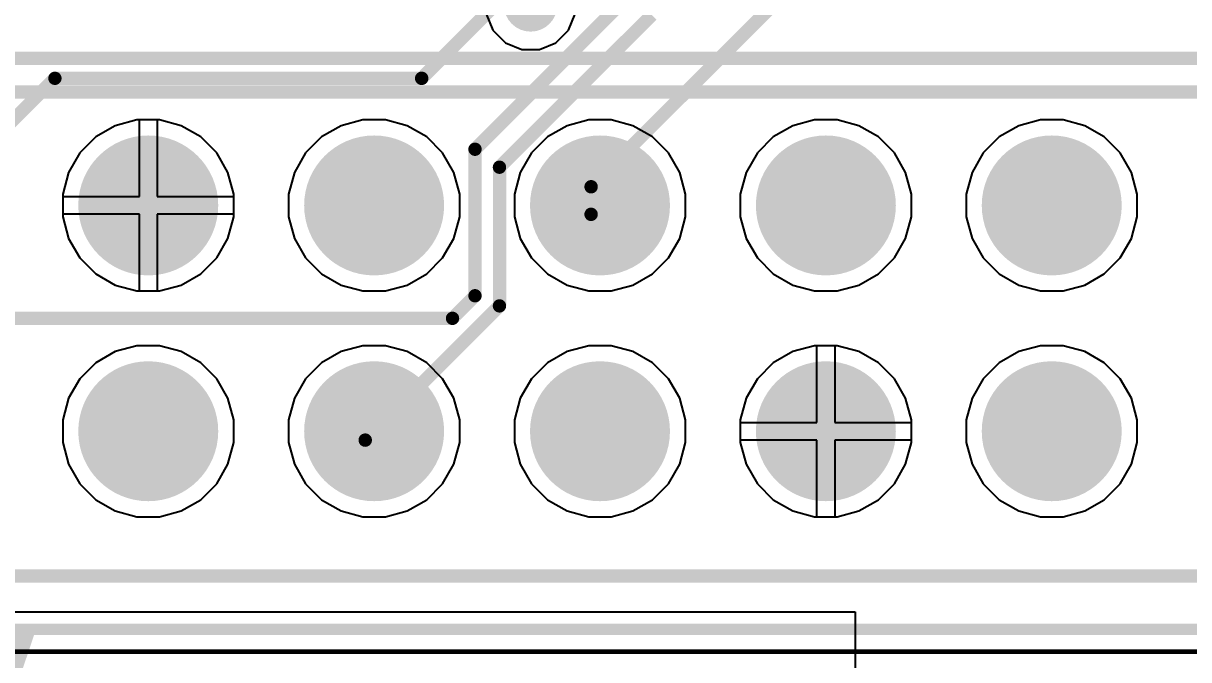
# Model space of a CAD drawing. Header units: inches. Extents: x 0 to 110, y 0 to 95.
# Drawn here: x 47.15 to 60.25, y 13.96 to 21.12 of the extents above; entities that cross this region are included whole.
import ezdxf

# ---------------------------------------------------------------- set-up
doc = ezdxf.new("R2010")
doc.units = ezdxf.units.IN
for name, color, linetype in [('Bottom Layer', 5, 'Continuous'), ('Bottom Solder', 6, 'Continuous'), ('Int1', 16, 'Continuous'), ('Int2', 76, 'Continuous'), ('Mechanical 13', 56, 'Continuous'), ('Multi-Layer', 9, 'Continuous'), ('Pad Holes', 156, 'Continuous'), ('Top Courtyard', 56, 'Continuous'), ('Top Layer', 1, 'Continuous'), ('Top Overlay', 2, 'Continuous'), ('Top Solder', 216, 'Continuous')]:
    doc.layers.add(name, color=color, linetype=linetype)
doc.styles.add('Century Gothic_Bold', font='', dxfattribs={"height": 0.2})
doc.styles.get('Century Gothic_Bold').set_extended_font_data('Century Gothic', bold=True)

# ---------------------------------------------------------------- blocks, each defined once
blk = doc.blocks.new('RPI_1037')
at = {"layer": 'Bottom Layer'}
h = blk.add_hatch(color=5, dxfattribs=at)
edge = h.paths.add_edge_path()
edge.add_arc((-13.81, 25.77), 0.762, 0, 360)
h = blk.add_hatch(color=5, dxfattribs=at)
edge = h.paths.add_edge_path()
edge.add_arc((-11.27, 25.77), 0.762, 0, 360)
h = blk.add_hatch(color=5, dxfattribs=at)
edge = h.paths.add_edge_path()
edge.add_arc((-8.73, 25.77), 0.762, 0, 360)
h = blk.add_hatch(color=5, dxfattribs=at)
edge = h.paths.add_edge_path()
edge.add_arc((-6.19, 25.77), 0.762, 0, 360)
h = blk.add_hatch(color=5, dxfattribs=at)
edge = h.paths.add_edge_path()
edge.add_arc((-3.65, 25.77), 0.762, 0, 360)
h = blk.add_hatch(color=5, dxfattribs=at)
edge = h.paths.add_edge_path()
edge.add_arc((-13.81, 23.23), 0.762, 0, 360)
h = blk.add_hatch(color=5, dxfattribs=at)
edge = h.paths.add_edge_path()
edge.add_arc((-11.27, 23.23), 0.762, 0, 360)
h = blk.add_hatch(color=5, dxfattribs=at)
edge = h.paths.add_edge_path()
edge.add_arc((-8.73, 23.23), 0.762, 0, 360)
h = blk.add_hatch(color=5, dxfattribs=at)
edge = h.paths.add_edge_path()
edge.add_arc((-6.19, 23.23), 0.762, 0, 360)
h = blk.add_hatch(color=5, dxfattribs=at)
edge = h.paths.add_edge_path()
edge.add_arc((-3.65, 23.23), 0.762, 0, 360)
at = {"layer": 'Bottom Solder'}
h = blk.add_hatch(color=6, dxfattribs=at)
edge = h.paths.add_edge_path()
edge.add_arc((-13.81, 25.77), 0.787, 0, 360)
h = blk.add_hatch(color=6, dxfattribs=at)
edge = h.paths.add_edge_path()
edge.add_arc((-11.27, 25.77), 0.787, 0, 360)
h = blk.add_hatch(color=6, dxfattribs=at)
edge = h.paths.add_edge_path()
edge.add_arc((-8.73, 25.77), 0.787, 0, 360)
h = blk.add_hatch(color=6, dxfattribs=at)
edge = h.paths.add_edge_path()
edge.add_arc((-6.19, 25.77), 0.787, 0, 360)
h = blk.add_hatch(color=6, dxfattribs=at)
edge = h.paths.add_edge_path()
edge.add_arc((-3.65, 25.77), 0.787, 0, 360)
h = blk.add_hatch(color=6, dxfattribs=at)
edge = h.paths.add_edge_path()
edge.add_arc((-13.81, 23.23), 0.787, 0, 360)
h = blk.add_hatch(color=6, dxfattribs=at)
edge = h.paths.add_edge_path()
edge.add_arc((-11.27, 23.23), 0.787, 0, 360)
h = blk.add_hatch(color=6, dxfattribs=at)
edge = h.paths.add_edge_path()
edge.add_arc((-8.73, 23.23), 0.787, 0, 360)
h = blk.add_hatch(color=6, dxfattribs=at)
edge = h.paths.add_edge_path()
edge.add_arc((-6.19, 23.23), 0.787, 0, 360)
h = blk.add_hatch(color=6, dxfattribs=at)
edge = h.paths.add_edge_path()
edge.add_arc((-3.65, 23.23), 0.787, 0, 360)
at = {"layer": 'Int1'}
h = blk.add_hatch(color=16, dxfattribs=at)
edge = h.paths.add_edge_path()
edge.add_arc((-13.81, 25.77), 0.762, 0, 360)
h = blk.add_hatch(color=16, dxfattribs=at)
edge = h.paths.add_edge_path()
edge.add_arc((-11.27, 25.77), 0.762, 0, 360)
h = blk.add_hatch(color=16, dxfattribs=at)
edge = h.paths.add_edge_path()
edge.add_arc((-8.73, 25.77), 0.762, 0, 360)
h = blk.add_hatch(color=16, dxfattribs=at)
edge = h.paths.add_edge_path()
edge.add_arc((-6.19, 25.77), 0.762, 0, 360)
h = blk.add_hatch(color=16, dxfattribs=at)
edge = h.paths.add_edge_path()
edge.add_arc((-3.65, 25.77), 0.762, 0, 360)
h = blk.add_hatch(color=16, dxfattribs=at)
edge = h.paths.add_edge_path()
edge.add_arc((-13.81, 23.23), 0.762, 0, 360)
h = blk.add_hatch(color=16, dxfattribs=at)
edge = h.paths.add_edge_path()
edge.add_arc((-11.27, 23.23), 0.762, 0, 360)
h = blk.add_hatch(color=16, dxfattribs=at)
edge = h.paths.add_edge_path()
edge.add_arc((-8.73, 23.23), 0.762, 0, 360)
h = blk.add_hatch(color=16, dxfattribs=at)
edge = h.paths.add_edge_path()
edge.add_arc((-6.19, 23.23), 0.762, 0, 360)
h = blk.add_hatch(color=16, dxfattribs=at)
edge = h.paths.add_edge_path()
edge.add_arc((-3.65, 23.23), 0.762, 0, 360)
at = {"layer": 'Int2'}
h = blk.add_hatch(color=76, dxfattribs=at)
edge = h.paths.add_edge_path()
edge.add_arc((-13.81, 25.77), 0.762, 0, 360)
h = blk.add_hatch(color=76, dxfattribs=at)
edge = h.paths.add_edge_path()
edge.add_arc((-11.27, 25.77), 0.762, 0, 360)
h = blk.add_hatch(color=76, dxfattribs=at)
edge = h.paths.add_edge_path()
edge.add_arc((-8.73, 25.77), 0.762, 0, 360)
h = blk.add_hatch(color=76, dxfattribs=at)
edge = h.paths.add_edge_path()
edge.add_arc((-6.19, 25.77), 0.762, 0, 360)
h = blk.add_hatch(color=76, dxfattribs=at)
edge = h.paths.add_edge_path()
edge.add_arc((-3.65, 25.77), 0.762, 0, 360)
h = blk.add_hatch(color=76, dxfattribs=at)
edge = h.paths.add_edge_path()
edge.add_arc((-13.81, 23.23), 0.762, 0, 360)
h = blk.add_hatch(color=76, dxfattribs=at)
edge = h.paths.add_edge_path()
edge.add_arc((-11.27, 23.23), 0.762, 0, 360)
h = blk.add_hatch(color=76, dxfattribs=at)
edge = h.paths.add_edge_path()
edge.add_arc((-8.73, 23.23), 0.762, 0, 360)
h = blk.add_hatch(color=76, dxfattribs=at)
edge = h.paths.add_edge_path()
edge.add_arc((-6.19, 23.23), 0.762, 0, 360)
h = blk.add_hatch(color=76, dxfattribs=at)
edge = h.paths.add_edge_path()
edge.add_arc((-3.65, 23.23), 0.762, 0, 360)
at = {"layer": 'Multi-Layer'}
h = blk.add_hatch(color=9, dxfattribs=at)
edge = h.paths.add_edge_path()
edge.add_arc((-13.81, 25.77), 0.762, 0, 360)
h = blk.add_hatch(color=9, dxfattribs=at)
edge = h.paths.add_edge_path()
edge.add_arc((-11.27, 25.77), 0.762, 0, 360)
h = blk.add_hatch(color=9, dxfattribs=at)
edge = h.paths.add_edge_path()
edge.add_arc((-8.73, 25.77), 0.762, 0, 360)
h = blk.add_hatch(color=9, dxfattribs=at)
edge = h.paths.add_edge_path()
edge.add_arc((-6.19, 25.77), 0.762, 0, 360)
h = blk.add_hatch(color=9, dxfattribs=at)
edge = h.paths.add_edge_path()
edge.add_arc((-3.65, 25.77), 0.762, 0, 360)
h = blk.add_hatch(color=9, dxfattribs=at)
edge = h.paths.add_edge_path()
edge.add_arc((-13.81, 23.23), 0.762, 0, 360)
h = blk.add_hatch(color=9, dxfattribs=at)
edge = h.paths.add_edge_path()
edge.add_arc((-11.27, 23.23), 0.762, 0, 360)
h = blk.add_hatch(color=9, dxfattribs=at)
edge = h.paths.add_edge_path()
edge.add_arc((-8.73, 23.23), 0.762, 0, 360)
h = blk.add_hatch(color=9, dxfattribs=at)
edge = h.paths.add_edge_path()
edge.add_arc((-6.19, 23.23), 0.762, 0, 360)
h = blk.add_hatch(color=9, dxfattribs=at)
edge = h.paths.add_edge_path()
edge.add_arc((-3.65, 23.23), 0.762, 0, 360)
at = {"layer": 'Pad Holes'}
h = blk.add_hatch(color=7, dxfattribs=at)
edge = h.paths.add_edge_path()
edge.add_arc((-13.81, 25.77), 0.508, 0, 360)
h = blk.add_hatch(color=7, dxfattribs=at)
edge = h.paths.add_edge_path()
edge.add_arc((-11.27, 25.77), 0.508, 0, 360)
h = blk.add_hatch(color=7, dxfattribs=at)
edge = h.paths.add_edge_path()
edge.add_arc((-8.73, 25.77), 0.508, 0, 360)
h = blk.add_hatch(color=7, dxfattribs=at)
edge = h.paths.add_edge_path()
edge.add_arc((-6.19, 25.77), 0.508, 0, 360)
h = blk.add_hatch(color=7, dxfattribs=at)
edge = h.paths.add_edge_path()
edge.add_arc((-3.65, 25.77), 0.508, 0, 360)
h = blk.add_hatch(color=7, dxfattribs=at)
edge = h.paths.add_edge_path()
edge.add_arc((-13.81, 23.23), 0.508, 0, 360)
h = blk.add_hatch(color=7, dxfattribs=at)
edge = h.paths.add_edge_path()
edge.add_arc((-11.27, 23.23), 0.508, 0, 360)
h = blk.add_hatch(color=7, dxfattribs=at)
edge = h.paths.add_edge_path()
edge.add_arc((-8.73, 23.23), 0.508, 0, 360)
h = blk.add_hatch(color=7, dxfattribs=at)
edge = h.paths.add_edge_path()
edge.add_arc((-6.19, 23.23), 0.508, 0, 360)
h = blk.add_hatch(color=7, dxfattribs=at)
edge = h.paths.add_edge_path()
edge.add_arc((-3.65, 23.23), 0.508, 0, 360)
at = {"layer": 'Top Layer'}
h = blk.add_hatch(color=1, dxfattribs=at)
edge = h.paths.add_edge_path()
edge.add_arc((-13.81, 25.77), 0.762, 0, 360)
h = blk.add_hatch(color=1, dxfattribs=at)
edge = h.paths.add_edge_path()
edge.add_arc((-11.27, 25.77), 0.762, 0, 360)
h = blk.add_hatch(color=1, dxfattribs=at)
edge = h.paths.add_edge_path()
edge.add_arc((-8.73, 25.77), 0.762, 0, 360)
h = blk.add_hatch(color=1, dxfattribs=at)
edge = h.paths.add_edge_path()
edge.add_arc((-6.19, 25.77), 0.762, 0, 360)
h = blk.add_hatch(color=1, dxfattribs=at)
edge = h.paths.add_edge_path()
edge.add_arc((-3.65, 25.77), 0.762, 0, 360)
h = blk.add_hatch(color=1, dxfattribs=at)
edge = h.paths.add_edge_path()
edge.add_arc((-13.81, 23.23), 0.762, 0, 360)
h = blk.add_hatch(color=1, dxfattribs=at)
edge = h.paths.add_edge_path()
edge.add_arc((-11.27, 23.23), 0.762, 0, 360)
h = blk.add_hatch(color=1, dxfattribs=at)
edge = h.paths.add_edge_path()
edge.add_arc((-8.73, 23.23), 0.762, 0, 360)
h = blk.add_hatch(color=1, dxfattribs=at)
edge = h.paths.add_edge_path()
edge.add_arc((-6.19, 23.23), 0.762, 0, 360)
h = blk.add_hatch(color=1, dxfattribs=at)
edge = h.paths.add_edge_path()
edge.add_arc((-3.65, 23.23), 0.762, 0, 360)
at = {"layer": 'Top Solder'}
h = blk.add_hatch(color=216, dxfattribs=at)
edge = h.paths.add_edge_path()
edge.add_arc((-13.81, 25.77), 0.787, 0, 360)
h = blk.add_hatch(color=216, dxfattribs=at)
edge = h.paths.add_edge_path()
edge.add_arc((-11.27, 25.77), 0.787, 0, 360)
h = blk.add_hatch(color=216, dxfattribs=at)
edge = h.paths.add_edge_path()
edge.add_arc((-8.73, 25.77), 0.787, 0, 360)
h = blk.add_hatch(color=216, dxfattribs=at)
edge = h.paths.add_edge_path()
edge.add_arc((-6.19, 25.77), 0.787, 0, 360)
h = blk.add_hatch(color=216, dxfattribs=at)
edge = h.paths.add_edge_path()
edge.add_arc((-3.65, 25.77), 0.787, 0, 360)
h = blk.add_hatch(color=216, dxfattribs=at)
edge = h.paths.add_edge_path()
edge.add_arc((-13.81, 23.23), 0.787, 0, 360)
h = blk.add_hatch(color=216, dxfattribs=at)
edge = h.paths.add_edge_path()
edge.add_arc((-11.27, 23.23), 0.787, 0, 360)
h = blk.add_hatch(color=216, dxfattribs=at)
edge = h.paths.add_edge_path()
edge.add_arc((-8.73, 23.23), 0.787, 0, 360)
h = blk.add_hatch(color=216, dxfattribs=at)
edge = h.paths.add_edge_path()
edge.add_arc((-6.19, 23.23), 0.787, 0, 360)
h = blk.add_hatch(color=216, dxfattribs=at)
edge = h.paths.add_edge_path()
edge.add_arc((-3.65, 23.23), 0.787, 0, 360)
at = {"layer": 'Mechanical 13'}
blk.add_lwpolyline([(39.5, 28, 0.127, 0.127, 0), (-39.5, 28, 0.127, 0.127, 0)], format="xyseb", dxfattribs=at)
at = {"layer": 'Top Courtyard'}
blk.add_lwpolyline([(45.25, 28.25, 0.05, 0.05, 0), (-42.75, 28.25, 0.05, 0.05, 0)], format="xyseb", dxfattribs=at)
at = {"layer": 'Top Overlay'}
blk.add_lwpolyline([(39.5, 28, 0.127, 0.127, 0), (-39.5, 28, 0.127, 0.127, 0)], format="xyseb", dxfattribs=at)

msp = doc.modelspace()

# ---------------------------------------------------------------- hatches: boundary and pattern name
at = {"layer": 'Bottom Layer'}
h = msp.add_hatch(color=5, dxfattribs=at)
edge = h.paths.add_edge_path()
edge.add_arc((52.85, 21.325), 0.3, 0, 360)
at = {"layer": 'Int1'}
h = msp.add_hatch(color=16, dxfattribs=at)
edge = h.paths.add_edge_path()
edge.add_arc((52.85, 21.325), 0.3, 0, 360)
at = {"layer": 'Int2'}
h = msp.add_hatch(color=76, dxfattribs=at)
edge = h.paths.add_edge_path()
edge.add_arc((52.85, 21.325), 0.3, 0, 360)
at = {"layer": 'Top Layer'}
h = msp.add_hatch(color=1, dxfattribs=at)
edge = h.paths.add_edge_path()
edge.add_arc((52.85, 21.325), 0.3, 0, 360)

# ---------------------------------------------------------------- linework, layer by layer
at = {"layer": 'Bottom Layer'}
for points in [[(40.045, 20.725, 0.15, 0.15, 0), (61.402, 20.725, 0.15, 0.15, 0)], [(42.646, 20.346, 0.15, 0.15, 0), (62.646, 20.346, 0.15, 0.15, 0)], [(45.1, 14.9, 0.15, 0.15, 0), (64.2, 14.9, 0.15, 0.15, 0)]]:
    msp.add_lwpolyline(points, format="xyseb", dxfattribs=at)
at = {"layer": 'Int1'}
for p, q in [((52.35, 21.226), (52.426, 21.042)), ((53.274, 21.042), (53.35, 21.226)), ((52.426, 21.042), (52.567, 20.901)), ((53.133, 20.901), (53.274, 21.042)), ((52.567, 20.901), (52.751, 20.825)), ((52.949, 20.825), (53.133, 20.901)), ((52.751, 20.825), (52.949, 20.825)), ((48.179, 19.966), (47.959, 19.84)), ((48.423, 20.032), (48.179, 19.966)), ((48.677, 20.032), (48.423, 20.032)), ((48.921, 19.966), (48.677, 20.032)), ((49.141, 19.84), (48.921, 19.966)), ((50.719, 19.966), (50.499, 19.84)), ((50.963, 20.032), (50.719, 19.966)), ((51.217, 20.032), (50.963, 20.032)), ((51.461, 19.966), (51.217, 20.032)), ((51.681, 19.84), (51.461, 19.966)), ((53.259, 19.966), (53.039, 19.84)), ((53.503, 20.032), (53.259, 19.966)), ((53.757, 20.032), (53.503, 20.032)), ((54.001, 19.966), (53.757, 20.032)), ((54.221, 19.84), (54.001, 19.966)), ((55.799, 19.966), (55.579, 19.84)), ((56.043, 20.032), (55.799, 19.966)), ((56.297, 20.032), (56.043, 20.032)), ((56.541, 19.966), (56.297, 20.032)), ((56.761, 19.84), (56.541, 19.966)), ((58.339, 19.966), (58.119, 19.84)), ((58.583, 20.032), (58.339, 19.966)), ((58.837, 20.032), (58.583, 20.032)), ((59.081, 19.966), (58.837, 20.032)), ((59.301, 19.84), (59.081, 19.966)), ((47.959, 19.84), (47.78, 19.661)), ((49.32, 19.661), (49.141, 19.84)), ((50.499, 19.84), (50.32, 19.661)), ((51.86, 19.661), (51.681, 19.84)), ((53.039, 19.84), (52.86, 19.661)), ((54.4, 19.661), (54.221, 19.84)), ((55.579, 19.84), (55.4, 19.661)), ((56.94, 19.661), (56.761, 19.84)), ((58.119, 19.84), (57.94, 19.661)), ((59.48, 19.661), (59.301, 19.84)), ((47.78, 19.661), (47.654, 19.441)), ((49.446, 19.441), (49.32, 19.661)), ((50.32, 19.661), (50.194, 19.441)), ((51.986, 19.441), (51.86, 19.661)), ((52.86, 19.661), (52.734, 19.441)), ((54.526, 19.441), (54.4, 19.661)), ((55.4, 19.661), (55.274, 19.441)), ((57.066, 19.441), (56.94, 19.661)), ((57.94, 19.661), (57.814, 19.441)), ((59.606, 19.441), (59.48, 19.661)), ((47.654, 19.441), (47.588, 19.197)), ((49.512, 19.197), (49.446, 19.441)), ((50.194, 19.441), (50.128, 19.197)), ((52.052, 19.197), (51.986, 19.441)), ((52.734, 19.441), (52.668, 19.197)), ((54.592, 19.197), (54.526, 19.441)), ((55.274, 19.441), (55.208, 19.197)), ((57.132, 19.197), (57.066, 19.441)), ((57.814, 19.441), (57.748, 19.197)), ((59.672, 19.197), (59.606, 19.441)), ((47.588, 19.197), (47.588, 18.943)), ((49.512, 18.943), (49.512, 19.197)), ((50.128, 19.197), (50.128, 18.943)), ((52.052, 18.943), (52.052, 19.197)), ((52.668, 19.197), (52.668, 18.943)), ((54.592, 18.943), (54.592, 19.197)), ((55.208, 19.197), (55.208, 18.943)), ((57.132, 18.943), (57.132, 19.197)), ((57.748, 19.197), (57.748, 18.943)), ((59.672, 18.943), (59.672, 19.197)), ((47.588, 18.943), (47.654, 18.699)), ((49.446, 18.699), (49.512, 18.943)), ((50.128, 18.943), (50.194, 18.699)), ((51.986, 18.699), (52.052, 18.943)), ((52.668, 18.943), (52.734, 18.699)), ((54.526, 18.699), (54.592, 18.943)), ((55.208, 18.943), (55.274, 18.699)), ((57.066, 18.699), (57.132, 18.943)), ((57.748, 18.943), (57.814, 18.699)), ((59.606, 18.699), (59.672, 18.943)), ((47.654, 18.699), (47.78, 18.479)), ((49.32, 18.479), (49.446, 18.699)), ((50.194, 18.699), (50.32, 18.479)), ((51.86, 18.479), (51.986, 18.699)), ((52.734, 18.699), (52.86, 18.479)), ((54.4, 18.479), (54.526, 18.699)), ((55.274, 18.699), (55.4, 18.479)), ((56.94, 18.479), (57.066, 18.699)), ((57.814, 18.699), (57.94, 18.479)), ((59.48, 18.479), (59.606, 18.699)), ((47.78, 18.479), (47.959, 18.3)), ((49.141, 18.3), (49.32, 18.479)), ((50.32, 18.479), (50.499, 18.3)), ((51.681, 18.3), (51.86, 18.479)), ((52.86, 18.479), (53.039, 18.3)), ((54.221, 18.3), (54.4, 18.479)), ((55.4, 18.479), (55.579, 18.3)), ((56.761, 18.3), (56.94, 18.479)), ((57.94, 18.479), (58.119, 18.3)), ((59.301, 18.3), (59.48, 18.479)), ((47.959, 18.3), (48.179, 18.174)), ((48.921, 18.174), (49.141, 18.3)), ((50.499, 18.3), (50.719, 18.174)), ((51.461, 18.174), (51.681, 18.3)), ((53.039, 18.3), (53.259, 18.174)), ((54.001, 18.174), (54.221, 18.3)), ((55.579, 18.3), (55.799, 18.174)), ((56.541, 18.174), (56.761, 18.3)), ((58.119, 18.3), (58.339, 18.174)), ((59.081, 18.174), (59.301, 18.3)), ((48.179, 18.174), (48.423, 18.108)), ((48.423, 18.108), (48.677, 18.108)), ((48.677, 18.108), (48.921, 18.174)), ((50.719, 18.174), (50.963, 18.108)), ((50.963, 18.108), (51.217, 18.108)), ((51.217, 18.108), (51.461, 18.174)), ((53.259, 18.174), (53.503, 18.108)), ((53.503, 18.108), (53.757, 18.108)), ((53.757, 18.108), (54.001, 18.174)), ((55.799, 18.174), (56.043, 18.108)), ((56.043, 18.108), (56.297, 18.108)), ((56.297, 18.108), (56.541, 18.174)), ((58.339, 18.174), (58.583, 18.108)), ((58.583, 18.108), (58.837, 18.108)), ((58.837, 18.108), (59.081, 18.174)), ((48.423, 17.492), (48.179, 17.426)), ((48.677, 17.492), (48.423, 17.492)), ((48.921, 17.426), (48.677, 17.492)), ((50.963, 17.492), (50.719, 17.426)), ((51.217, 17.492), (50.963, 17.492)), ((51.461, 17.426), (51.217, 17.492)), ((53.503, 17.492), (53.259, 17.426)), ((53.757, 17.492), (53.503, 17.492)), ((54.001, 17.426), (53.757, 17.492)), ((56.043, 17.492), (55.799, 17.426)), ((56.297, 17.492), (56.043, 17.492)), ((56.541, 17.426), (56.297, 17.492)), ((58.583, 17.492), (58.339, 17.426)), ((58.837, 17.492), (58.583, 17.492)), ((59.081, 17.426), (58.837, 17.492)), ((47.959, 17.3), (47.78, 17.121)), ((48.179, 17.426), (47.959, 17.3)), ((49.141, 17.3), (48.921, 17.426)), ((49.32, 17.121), (49.141, 17.3)), ((50.499, 17.3), (50.32, 17.121)), ((50.719, 17.426), (50.499, 17.3)), ((51.681, 17.3), (51.461, 17.426)), ((51.86, 17.121), (51.681, 17.3)), ((53.039, 17.3), (52.86, 17.121)), ((53.259, 17.426), (53.039, 17.3)), ((54.221, 17.3), (54.001, 17.426)), ((54.4, 17.121), (54.221, 17.3)), ((55.579, 17.3), (55.4, 17.121)), ((55.799, 17.426), (55.579, 17.3)), ((56.761, 17.3), (56.541, 17.426)), ((56.94, 17.121), (56.761, 17.3)), ((58.119, 17.3), (57.94, 17.121)), ((58.339, 17.426), (58.119, 17.3)), ((59.301, 17.3), (59.081, 17.426)), ((59.48, 17.121), (59.301, 17.3)), ((47.78, 17.121), (47.654, 16.901)), ((49.446, 16.901), (49.32, 17.121)), ((50.32, 17.121), (50.194, 16.901)), ((51.986, 16.901), (51.86, 17.121)), ((52.86, 17.121), (52.734, 16.901)), ((54.526, 16.901), (54.4, 17.121)), ((55.4, 17.121), (55.274, 16.901)), ((57.066, 16.901), (56.94, 17.121)), ((57.94, 17.121), (57.814, 16.901)), ((59.606, 16.901), (59.48, 17.121)), ((47.654, 16.901), (47.588, 16.657)), ((49.512, 16.657), (49.446, 16.901)), ((50.194, 16.901), (50.128, 16.657)), ((52.052, 16.657), (51.986, 16.901)), ((52.734, 16.901), (52.668, 16.657)), ((54.592, 16.657), (54.526, 16.901)), ((55.274, 16.901), (55.208, 16.657)), ((57.132, 16.657), (57.066, 16.901)), ((57.814, 16.901), (57.748, 16.657)), ((59.672, 16.657), (59.606, 16.901)), ((47.588, 16.657), (47.588, 16.403)), ((49.512, 16.403), (49.512, 16.657)), ((50.128, 16.657), (50.128, 16.403)), ((52.052, 16.403), (52.052, 16.657)), ((52.668, 16.657), (52.668, 16.403)), ((54.592, 16.403), (54.592, 16.657)), ((55.208, 16.657), (55.208, 16.403)), ((57.132, 16.403), (57.132, 16.657)), ((57.748, 16.657), (57.748, 16.403)), ((59.672, 16.403), (59.672, 16.657)), ((47.588, 16.403), (47.654, 16.159)), ((49.446, 16.159), (49.512, 16.403)), ((50.128, 16.403), (50.194, 16.159)), ((51.986, 16.159), (52.052, 16.403)), ((52.668, 16.403), (52.734, 16.159)), ((54.526, 16.159), (54.592, 16.403)), ((55.208, 16.403), (55.274, 16.159)), ((57.066, 16.159), (57.132, 16.403)), ((57.748, 16.403), (57.814, 16.159)), ((59.606, 16.159), (59.672, 16.403)), ((47.654, 16.159), (47.78, 15.939)), ((49.32, 15.939), (49.446, 16.159)), ((50.194, 16.159), (50.32, 15.939)), ((51.86, 15.939), (51.986, 16.159)), ((52.734, 16.159), (52.86, 15.939)), ((54.4, 15.939), (54.526, 16.159)), ((55.274, 16.159), (55.4, 15.939)), ((56.94, 15.939), (57.066, 16.159)), ((57.814, 16.159), (57.94, 15.939)), ((59.48, 15.939), (59.606, 16.159)), ((47.78, 15.939), (47.959, 15.76)), ((49.141, 15.76), (49.32, 15.939)), ((50.32, 15.939), (50.499, 15.76)), ((51.681, 15.76), (51.86, 15.939)), ((52.86, 15.939), (53.039, 15.76)), ((54.221, 15.76), (54.4, 15.939)), ((55.4, 15.939), (55.579, 15.76)), ((56.761, 15.76), (56.94, 15.939)), ((57.94, 15.939), (58.119, 15.76)), ((59.301, 15.76), (59.48, 15.939)), ((47.959, 15.76), (48.179, 15.634)), ((48.921, 15.634), (49.141, 15.76)), ((50.499, 15.76), (50.719, 15.634)), ((51.461, 15.634), (51.681, 15.76)), ((53.039, 15.76), (53.259, 15.634)), ((54.001, 15.634), (54.221, 15.76)), ((55.579, 15.76), (55.799, 15.634)), ((56.541, 15.634), (56.761, 15.76)), ((58.119, 15.76), (58.339, 15.634)), ((59.081, 15.634), (59.301, 15.76)), ((48.179, 15.634), (48.423, 15.568)), ((48.677, 15.568), (48.921, 15.634)), ((50.719, 15.634), (50.963, 15.568)), ((51.217, 15.568), (51.461, 15.634)), ((53.259, 15.634), (53.503, 15.568)), ((53.757, 15.568), (54.001, 15.634)), ((55.799, 15.634), (56.043, 15.568)), ((56.297, 15.568), (56.541, 15.634)), ((58.339, 15.634), (58.583, 15.568)), ((58.837, 15.568), (59.081, 15.634)), ((48.423, 15.568), (48.677, 15.568)), ((50.963, 15.568), (51.217, 15.568)), ((53.503, 15.568), (53.757, 15.568)), ((56.043, 15.568), (56.297, 15.568)), ((58.583, 15.568), (58.837, 15.568))]:
    msp.add_line(p, q, dxfattribs=at)
at = {"layer": 'Int2'}
for p, q in [((52.35, 21.226), (52.426, 21.042)), ((53.274, 21.042), (53.35, 21.226)), ((52.426, 21.042), (52.567, 20.901)), ((53.133, 20.901), (53.274, 21.042)), ((52.567, 20.901), (52.751, 20.825)), ((52.949, 20.825), (53.133, 20.901)), ((52.751, 20.825), (52.949, 20.825)), ((48.179, 19.966), (47.959, 19.84)), ((48.423, 20.032), (48.179, 19.966)), ((48.45, 20.032), (48.423, 20.032)), ((48.45, 19.17), (48.45, 20.032)), ((48.677, 20.032), (48.65, 20.032)), ((48.65, 20.032), (48.65, 19.17)), ((48.921, 19.966), (48.677, 20.032)), ((49.141, 19.84), (48.921, 19.966)), ((50.719, 19.966), (50.499, 19.84)), ((50.963, 20.032), (50.719, 19.966)), ((51.217, 20.032), (50.963, 20.032)), ((51.461, 19.966), (51.217, 20.032)), ((51.681, 19.84), (51.461, 19.966)), ((53.259, 19.966), (53.039, 19.84)), ((53.503, 20.032), (53.259, 19.966)), ((53.757, 20.032), (53.503, 20.032)), ((54.001, 19.966), (53.757, 20.032)), ((54.221, 19.84), (54.001, 19.966)), ((55.799, 19.966), (55.579, 19.84)), ((56.043, 20.032), (55.799, 19.966)), ((56.297, 20.032), (56.043, 20.032)), ((56.541, 19.966), (56.297, 20.032)), ((56.761, 19.84), (56.541, 19.966)), ((58.339, 19.966), (58.119, 19.84)), ((58.583, 20.032), (58.339, 19.966)), ((58.837, 20.032), (58.583, 20.032)), ((59.081, 19.966), (58.837, 20.032)), ((59.301, 19.84), (59.081, 19.966)), ((47.959, 19.84), (47.78, 19.661)), ((49.32, 19.661), (49.141, 19.84)), ((50.499, 19.84), (50.32, 19.661)), ((51.86, 19.661), (51.681, 19.84)), ((53.039, 19.84), (52.86, 19.661)), ((54.4, 19.661), (54.221, 19.84)), ((55.579, 19.84), (55.4, 19.661)), ((56.94, 19.661), (56.761, 19.84)), ((58.119, 19.84), (57.94, 19.661)), ((59.48, 19.661), (59.301, 19.84)), ((47.78, 19.661), (47.654, 19.441)), ((49.446, 19.441), (49.32, 19.661)), ((50.32, 19.661), (50.194, 19.441)), ((51.986, 19.441), (51.86, 19.661)), ((52.86, 19.661), (52.734, 19.441)), ((54.526, 19.441), (54.4, 19.661)), ((55.4, 19.661), (55.274, 19.441)), ((57.066, 19.441), (56.94, 19.661)), ((57.94, 19.661), (57.814, 19.441)), ((59.606, 19.441), (59.48, 19.661)), ((47.654, 19.441), (47.588, 19.197)), ((49.512, 19.197), (49.446, 19.441)), ((50.194, 19.441), (50.128, 19.197)), ((52.052, 19.197), (51.986, 19.441)), ((52.734, 19.441), (52.668, 19.197)), ((54.592, 19.197), (54.526, 19.441)), ((55.274, 19.441), (55.208, 19.197)), ((57.132, 19.197), (57.066, 19.441)), ((57.814, 19.441), (57.748, 19.197)), ((59.672, 19.197), (59.606, 19.441)), ((47.588, 19.197), (47.588, 19.17)), ((47.588, 19.17), (48.45, 19.17)), ((48.65, 19.17), (49.512, 19.17)), ((49.512, 19.17), (49.512, 19.197)), ((50.128, 19.197), (50.128, 18.943)), ((52.052, 18.943), (52.052, 19.197)), ((52.668, 19.197), (52.668, 18.943)), ((54.592, 18.943), (54.592, 19.197)), ((55.208, 19.197), (55.208, 18.943)), ((57.132, 18.943), (57.132, 19.197)), ((57.748, 19.197), (57.748, 18.943)), ((59.672, 18.943), (59.672, 19.197)), ((48.45, 18.97), (47.588, 18.97)), ((47.588, 18.97), (47.588, 18.943)), ((47.588, 18.943), (47.654, 18.699)), ((48.45, 18.108), (48.45, 18.97)), ((49.512, 18.97), (48.65, 18.97)), ((48.65, 18.97), (48.65, 18.108)), ((49.446, 18.699), (49.512, 18.943)), ((49.512, 18.943), (49.512, 18.97)), ((50.128, 18.943), (50.194, 18.699)), ((51.986, 18.699), (52.052, 18.943)), ((52.668, 18.943), (52.734, 18.699)), ((54.526, 18.699), (54.592, 18.943)), ((55.208, 18.943), (55.274, 18.699)), ((57.066, 18.699), (57.132, 18.943)), ((57.748, 18.943), (57.814, 18.699)), ((59.606, 18.699), (59.672, 18.943)), ((47.654, 18.699), (47.78, 18.479)), ((49.32, 18.479), (49.446, 18.699)), ((50.194, 18.699), (50.32, 18.479)), ((51.86, 18.479), (51.986, 18.699)), ((52.734, 18.699), (52.86, 18.479)), ((54.4, 18.479), (54.526, 18.699)), ((55.274, 18.699), (55.4, 18.479)), ((56.94, 18.479), (57.066, 18.699)), ((57.814, 18.699), (57.94, 18.479)), ((59.48, 18.479), (59.606, 18.699)), ((47.78, 18.479), (47.959, 18.3)), ((49.141, 18.3), (49.32, 18.479)), ((50.32, 18.479), (50.499, 18.3)), ((51.681, 18.3), (51.86, 18.479)), ((52.86, 18.479), (53.039, 18.3)), ((54.221, 18.3), (54.4, 18.479)), ((55.4, 18.479), (55.579, 18.3)), ((56.761, 18.3), (56.94, 18.479)), ((57.94, 18.479), (58.119, 18.3)), ((59.301, 18.3), (59.48, 18.479)), ((47.959, 18.3), (48.179, 18.174)), ((48.921, 18.174), (49.141, 18.3)), ((50.499, 18.3), (50.719, 18.174)), ((51.461, 18.174), (51.681, 18.3)), ((53.039, 18.3), (53.259, 18.174)), ((54.001, 18.174), (54.221, 18.3)), ((55.579, 18.3), (55.799, 18.174)), ((56.541, 18.174), (56.761, 18.3)), ((58.119, 18.3), (58.339, 18.174)), ((59.081, 18.174), (59.301, 18.3)), ((48.179, 18.174), (48.423, 18.108)), ((48.423, 18.108), (48.45, 18.108)), ((48.65, 18.108), (48.677, 18.108)), ((48.677, 18.108), (48.921, 18.174)), ((50.719, 18.174), (50.963, 18.108)), ((50.963, 18.108), (51.217, 18.108)), ((51.217, 18.108), (51.461, 18.174)), ((53.259, 18.174), (53.503, 18.108)), ((53.503, 18.108), (53.757, 18.108)), ((53.757, 18.108), (54.001, 18.174)), ((55.799, 18.174), (56.043, 18.108)), ((56.043, 18.108), (56.297, 18.108)), ((56.297, 18.108), (56.541, 18.174)), ((58.339, 18.174), (58.583, 18.108)), ((58.583, 18.108), (58.837, 18.108)), ((58.837, 18.108), (59.081, 18.174)), ((48.423, 17.492), (48.179, 17.426)), ((48.677, 17.492), (48.423, 17.492)), ((48.921, 17.426), (48.677, 17.492)), ((50.963, 17.492), (50.719, 17.426)), ((51.217, 17.492), (50.963, 17.492)), ((51.461, 17.426), (51.217, 17.492)), ((53.503, 17.492), (53.259, 17.426)), ((53.757, 17.492), (53.503, 17.492)), ((54.001, 17.426), (53.757, 17.492)), ((56.043, 17.492), (55.799, 17.426)), ((56.07, 17.492), (56.043, 17.492)), ((56.07, 16.63), (56.07, 17.492)), ((56.297, 17.492), (56.27, 17.492)), ((56.27, 17.492), (56.27, 16.63)), ((56.541, 17.426), (56.297, 17.492)), ((58.583, 17.492), (58.339, 17.426)), ((58.837, 17.492), (58.583, 17.492)), ((59.081, 17.426), (58.837, 17.492)), ((47.959, 17.3), (47.78, 17.121)), ((48.179, 17.426), (47.959, 17.3)), ((49.141, 17.3), (48.921, 17.426)), ((49.32, 17.121), (49.141, 17.3)), ((50.499, 17.3), (50.32, 17.121)), ((50.719, 17.426), (50.499, 17.3)), ((51.681, 17.3), (51.461, 17.426)), ((51.86, 17.121), (51.681, 17.3)), ((53.039, 17.3), (52.86, 17.121)), ((53.259, 17.426), (53.039, 17.3)), ((54.221, 17.3), (54.001, 17.426)), ((54.4, 17.121), (54.221, 17.3)), ((55.579, 17.3), (55.4, 17.121)), ((55.799, 17.426), (55.579, 17.3)), ((56.761, 17.3), (56.541, 17.426)), ((56.94, 17.121), (56.761, 17.3)), ((58.119, 17.3), (57.94, 17.121)), ((58.339, 17.426), (58.119, 17.3)), ((59.301, 17.3), (59.081, 17.426)), ((59.48, 17.121), (59.301, 17.3)), ((47.78, 17.121), (47.654, 16.901)), ((49.446, 16.901), (49.32, 17.121)), ((50.32, 17.121), (50.194, 16.901)), ((51.986, 16.901), (51.86, 17.121)), ((52.86, 17.121), (52.734, 16.901)), ((54.526, 16.901), (54.4, 17.121)), ((55.4, 17.121), (55.274, 16.901)), ((57.066, 16.901), (56.94, 17.121)), ((57.94, 17.121), (57.814, 16.901)), ((59.606, 16.901), (59.48, 17.121)), ((47.654, 16.901), (47.588, 16.657)), ((49.512, 16.657), (49.446, 16.901)), ((50.194, 16.901), (50.128, 16.657)), ((52.052, 16.657), (51.986, 16.901)), ((52.734, 16.901), (52.668, 16.657)), ((54.592, 16.657), (54.526, 16.901)), ((55.274, 16.901), (55.208, 16.657)), ((57.132, 16.657), (57.066, 16.901)), ((57.814, 16.901), (57.748, 16.657)), ((59.672, 16.657), (59.606, 16.901)), ((47.588, 16.657), (47.588, 16.403)), ((49.512, 16.403), (49.512, 16.657)), ((50.128, 16.657), (50.128, 16.403)), ((52.052, 16.403), (52.052, 16.657)), ((52.668, 16.657), (52.668, 16.403)), ((54.592, 16.403), (54.592, 16.657)), ((55.208, 16.657), (55.208, 16.63)), ((57.132, 16.63), (57.132, 16.657)), ((57.748, 16.657), (57.748, 16.403)), ((59.672, 16.403), (59.672, 16.657)), ((55.208, 16.63), (56.07, 16.63)), ((56.27, 16.63), (57.132, 16.63)), ((47.588, 16.403), (47.654, 16.159)), ((49.446, 16.159), (49.512, 16.403)), ((50.128, 16.403), (50.194, 16.159)), ((51.986, 16.159), (52.052, 16.403)), ((52.668, 16.403), (52.734, 16.159)), ((54.526, 16.159), (54.592, 16.403)), ((56.07, 16.43), (55.208, 16.43)), ((55.208, 16.43), (55.208, 16.403)), ((55.208, 16.403), (55.274, 16.159)), ((56.07, 15.568), (56.07, 16.43)), ((57.132, 16.43), (56.27, 16.43)), ((56.27, 16.43), (56.27, 15.568)), ((57.066, 16.159), (57.132, 16.403)), ((57.132, 16.403), (57.132, 16.43)), ((57.748, 16.403), (57.814, 16.159)), ((59.606, 16.159), (59.672, 16.403)), ((47.654, 16.159), (47.78, 15.939)), ((49.32, 15.939), (49.446, 16.159)), ((50.194, 16.159), (50.32, 15.939)), ((51.86, 15.939), (51.986, 16.159)), ((52.734, 16.159), (52.86, 15.939)), ((54.4, 15.939), (54.526, 16.159)), ((55.274, 16.159), (55.4, 15.939)), ((56.94, 15.939), (57.066, 16.159)), ((57.814, 16.159), (57.94, 15.939)), ((59.48, 15.939), (59.606, 16.159)), ((47.78, 15.939), (47.959, 15.76)), ((49.141, 15.76), (49.32, 15.939)), ((50.32, 15.939), (50.499, 15.76)), ((51.681, 15.76), (51.86, 15.939)), ((52.86, 15.939), (53.039, 15.76)), ((54.221, 15.76), (54.4, 15.939)), ((55.4, 15.939), (55.579, 15.76)), ((56.761, 15.76), (56.94, 15.939)), ((57.94, 15.939), (58.119, 15.76)), ((59.301, 15.76), (59.48, 15.939)), ((47.959, 15.76), (48.179, 15.634)), ((48.921, 15.634), (49.141, 15.76)), ((50.499, 15.76), (50.719, 15.634)), ((51.461, 15.634), (51.681, 15.76)), ((53.039, 15.76), (53.259, 15.634)), ((54.001, 15.634), (54.221, 15.76)), ((55.579, 15.76), (55.799, 15.634)), ((56.541, 15.634), (56.761, 15.76)), ((58.119, 15.76), (58.339, 15.634)), ((59.081, 15.634), (59.301, 15.76)), ((48.179, 15.634), (48.423, 15.568)), ((48.677, 15.568), (48.921, 15.634)), ((50.719, 15.634), (50.963, 15.568)), ((51.217, 15.568), (51.461, 15.634)), ((53.259, 15.634), (53.503, 15.568)), ((53.757, 15.568), (54.001, 15.634)), ((55.799, 15.634), (56.043, 15.568)), ((56.297, 15.568), (56.541, 15.634)), ((58.339, 15.634), (58.583, 15.568)), ((58.837, 15.568), (59.081, 15.634)), ((48.423, 15.568), (48.677, 15.568)), ((50.963, 15.568), (51.217, 15.568)), ((53.503, 15.568), (53.757, 15.568)), ((56.043, 15.568), (56.07, 15.568)), ((56.27, 15.568), (56.297, 15.568)), ((58.583, 15.568), (58.837, 15.568))]:
    msp.add_line(p, q, dxfattribs=at)
at = {"layer": 'Top Layer'}
for p, q in [((40, 14.5), (56.5, 14.5)), ((56.5, 14.5), (56.5, 9))]:
    msp.add_line(p, q, dxfattribs=at)
for points in [[(53.53, 19.28, 0.15, 0.15, 0), (62.2, 27.95, 0.15, 0.15, 0)], [(52.225, 19.702, 0.15, 0.15, 0), (54.375, 21.852, 0.15, 0.15, 0)], [(51.625, 20.5, 0.15, 0.15, 0), (52.45, 21.325, 0.15, 0.15, 0)], [(52.5, 19.5, 0.15, 0.15, 0), (54.213, 21.213, 0.15, 0.15, 0)], [(46.04, 19.04, 0.15, 0.15, 0), (47.5, 20.5, 0.15, 0.15, 0)], [(47.5, 20.5, 0.15, 0.15, 0), (51.625, 20.5, 0.15, 0.15, 0)], [(52.225, 18.054, 0.15, 0.15, 0), (52.225, 19.702, 0.15, 0.15, 0)], [(52.5, 17.94, 0.15, 0.15, 0), (52.5, 19.5, 0.15, 0.15, 0)], [(53.53, 18.97, 0.15, 0.15, 0), (53.53, 19.28, 0.15, 0.15, 0)], [(51.971, 17.8, 0.15, 0.15, 0), (52.225, 18.054, 0.15, 0.15, 0)], [(50.99, 16.43, 0.15, 0.15, 0), (52.5, 17.94, 0.15, 0.15, 0)], [(47.05, 17.8, 0.15, 0.15, 0), (51.971, 17.8, 0.15, 0.15, 0)]]:
    msp.add_lwpolyline(points, format="xyseb", dxfattribs=at)
for points in [[(47.463, 20.5, 0.075, 0.075, 1), (47.538, 20.5, 0.075, 0.075, 1)], [(47.463, 20.5, 0.075, 0.075, 1), (47.538, 20.5, 0.075, 0.075, 1)], [(51.587, 20.5, 0.075, 0.075, 1), (51.663, 20.5, 0.075, 0.075, 1)], [(51.587, 20.5, 0.075, 0.075, 1), (51.663, 20.5, 0.075, 0.075, 1)], [(52.187, 19.702, 0.075, 0.075, 1), (52.262, 19.702, 0.075, 0.075, 1)], [(52.187, 19.702, 0.075, 0.075, 1), (52.262, 19.702, 0.075, 0.075, 1)], [(52.462, 19.5, 0.075, 0.075, 1), (52.537, 19.5, 0.075, 0.075, 1)], [(52.462, 19.5, 0.075, 0.075, 1), (52.537, 19.5, 0.075, 0.075, 1)], [(53.492, 19.28, 0.075, 0.075, 1), (53.568, 19.28, 0.075, 0.075, 1)], [(53.492, 19.28, 0.075, 0.075, 1), (53.568, 19.28, 0.075, 0.075, 1)], [(53.492, 18.97, 0.075, 0.075, 1), (53.568, 18.97, 0.075, 0.075, 1)], [(52.187, 18.054, 0.075, 0.075, 1), (52.262, 18.054, 0.075, 0.075, 1)], [(52.187, 18.054, 0.075, 0.075, 1), (52.262, 18.054, 0.075, 0.075, 1)], [(52.462, 17.94, 0.075, 0.075, 1), (52.537, 17.94, 0.075, 0.075, 1)], [(52.462, 17.94, 0.075, 0.075, 1), (52.537, 17.94, 0.075, 0.075, 1)], [(51.934, 17.8, 0.075, 0.075, 1), (52.009, 17.8, 0.075, 0.075, 1)], [(51.934, 17.8, 0.075, 0.075, 1), (52.009, 17.8, 0.075, 0.075, 1)], [(50.952, 16.43, 0.075, 0.075, 1), (51.028, 16.43, 0.075, 0.075, 1)]]:
    msp.add_lwpolyline(points, format="xyseb", close=True, dxfattribs=at)

# ---------------------------------------------------------------- block references
at = {"rotation": 180}
msp.add_blockref('RPI_1037', (44.9, 42.3), dxfattribs=at)

# ---------------------------------------------------------------- texts
at = {"layer": 'Top Overlay', "style": 'Century Gothic_Bold'}
msp.add_text('5V', height=2.5, rotation=360, dxfattribs=at).set_placement((43.2, 11.737))

doc.saveas('drawing.dxf')
